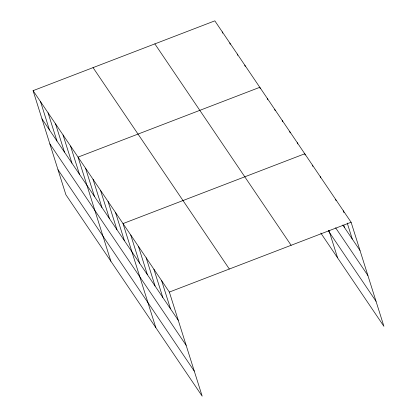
<?xml version="1.0" encoding="UTF-8"?>
<svg xmlns="http://www.w3.org/2000/svg" width="417" height="417" viewBox="0 0 417 417"><rect width="100%" height="100%" fill="white"/><g stroke="black" fill="none" stroke-linecap="round" stroke-linejoin="round"><path stroke-width="0.63" d="M33.079 90.661L169.354 292.062L202.172 396.15L65.896 194.755L33.079 90.661L214.828 20.85L351.104 222.245L383.921 326.339L320.814 233.072M169.354 292.062L351.104 222.245M342.795 225.029L359.996 250.445M335.596 227.765L367.893 275.491M328.268 230.71L376.025 301.293M154.853 43.889L291.123 245.285M93.054 67.627L229.329 269.022M41.971 118.866L178.241 320.261M49.863 143.907L186.138 345.302M57.999 169.709L194.275 371.109M343.384 210.835L343.962 212.67M347.246 223.095L352.271 239.035M335.659 199.42L336.045 200.645M343.78 225.17L344.551 227.625M320.214 176.594L320.6 177.824M312.495 165.184L312.88 166.409M305.155 154.999L304.77 153.769L123.02 223.585L155.838 327.673M328.919 230.361L337.588 257.862M297.274 142.692L297.66 143.922M289.779 131.616L290.164 132.846M282.283 120.539L282.674 121.769M274.787 109.462L275.178 110.693M267.297 98.386L267.683 99.616M260.187 88.534L259.801 87.309L78.047 157.126L110.865 261.214M244.81 65.156L245.196 66.381M237.315 54.08L237.7 55.305M229.819 43.003L230.205 44.228M222.324 31.927L222.709 33.151M161.629 280.646L170.522 308.851M153.909 269.236L162.797 297.436M146.185 257.821L155.077 286.026M138.465 246.411L147.352 274.61M130.74 234.995L139.632 263.2M115.525 212.508L124.417 240.708M108.029 201.432L116.922 229.631M100.533 190.355L109.426 218.555M93.038 179.279L101.93 207.478M85.542 168.202L94.435 196.402M70.551 146.049L79.444 174.249M63.056 134.972L71.948 163.172M55.56 123.896L64.453 152.096M48.064 112.819L56.957 141.019M40.574 101.743L49.461 129.942"/></g></svg>
